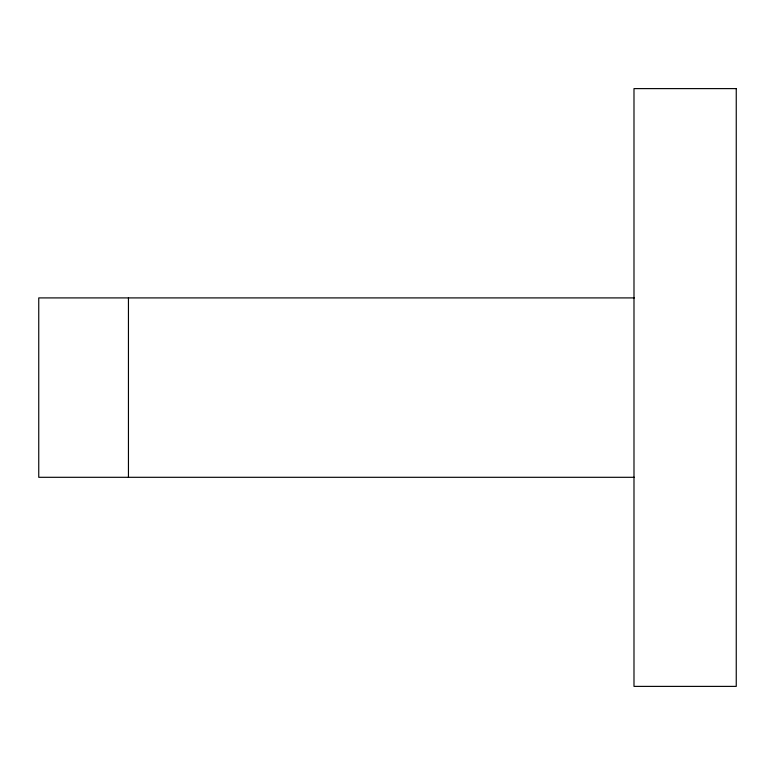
<?xml version="1.0" encoding="UTF-8"?>
<svg xmlns="http://www.w3.org/2000/svg" width="775" height="775" viewBox="0 0 775 775"><rect width="100%" height="100%" fill="white"/><g stroke="black" fill="none" stroke-linecap="round" stroke-linejoin="round"><path stroke-width="1.16" d="M634.318 297.91L38.75 297.91L38.75 477.303L634.318 477.303M128.447 297.91L128.447 477.303M736.25 88.612L633.989 88.612L633.989 686.388L736.25 686.388L736.25 88.612"/></g></svg>
